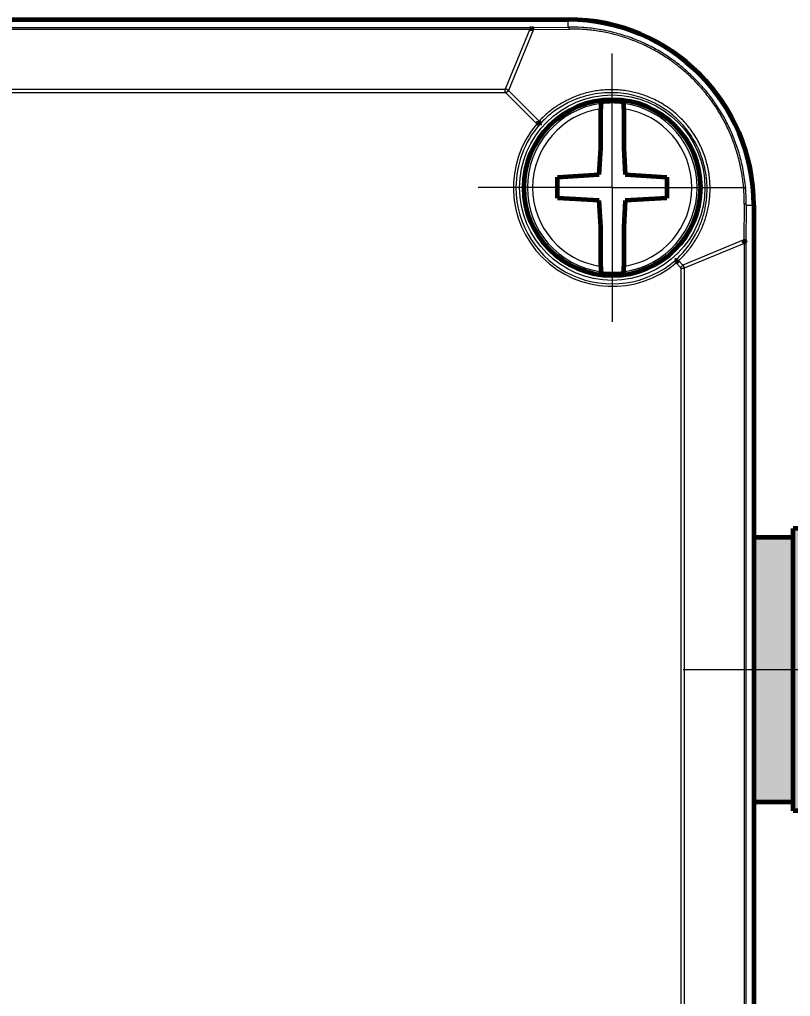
# Model space of a CAD drawing. Header units: millimetres. Extents: x -102 to 318, y -87 to 210.
# Drawn here: x 49.47 to 60.4, y 67 to 80.84 of the extents above; entities that cross this region are included whole.
import ezdxf

# ---------------------------------------------------------------- set-up
doc = ezdxf.new("R2010")
doc.units = ezdxf.units.MM
for name, pattern in [('K5LT_AXLED', [26.227272, 21.727272, -1.5, 1.5, -1.5]), ('K5LT_BASIC', [0]), ('K5LT_THIN', [0])]:
    doc.linetypes.add(name, pattern=pattern)
doc.layers.add('Системный слой', color=7, linetype='Continuous')
doc.styles.get("Standard").update_dxf_attribs({"font": 'GOST_A.TTF'})
doc.dimstyles.get("Standard").update_dxf_attribs({"dimtxt": 2.5, "dimasz": 2.5, "dimexe": 1.25, "dimexo": 0.625, "dimtad": 1, "dimtxsty": 'Standard', "dimcen": 2.5, "dimazin": 3, "dimtfac": 1, "dimtmove": 0, "dimatfit": 3})

# ---------------------------------------------------------------- blocks, each defined once
blk = doc.blocks.new('VA.121209_topside')
at = {"layer": 'Системный слой', "color": 150, "linetype": 'K5LT_BASIC', "lineweight": 60, "true_color": 0x0080ff}
for p, q in [((-51, 61.619), (51, 61.619)), ((-51, 61.614), (51, 61.614)), ((52.85, 56.942), (52.85, 56.862)), ((52.85, 56.862), (52.85, 56.559)), ((52.85, 54.331), (52.85, 56.559)), ((54.15, 56.862), (54.15, 56.942)), ((54.15, 56.559), (54.15, 56.862)), ((54.15, 56.559), (54.15, 54.331)), ((52.763, 52.832), (52.85, 54.331)), ((54.15, 54.331), (54.237, 52.832)), ((50.4, 52.695), (52.763, 52.832)), ((50.4, 51.495), (50.4, 52.695)), ((54.237, 52.832), (56.6, 52.695)), ((56.6, 52.695), (56.6, 51.495)), ((52.763, 51.359), (50.4, 51.495)), ((56.6, 51.495), (54.237, 51.359)), ((52.85, 49.859), (52.763, 51.359)), ((54.237, 51.359), (54.15, 49.859)), ((61.518, 51.095), (61.518, -50.905)), ((61.524, 51.095), (61.524, -50.905)), ((52.85, 47.632), (52.85, 49.859)), ((54.15, 49.859), (54.15, 47.632)), ((52.85, 47.632), (52.85, 47.329)), ((54.15, 47.329), (54.15, 47.632)), ((52.85, 47.329), (52.85, 47.249)), ((54.15, 47.249), (54.15, 47.329))]:
    blk.add_line(p, q, dxfattribs=at)
at = {"layer": 'Системный слой', "color": 7, "linetype": 'K5LT_THIN', "lineweight": 18}
for p, q in [((-51, 61.614), (51, 61.614)), ((51, 61.191), (51, 61.614)), ((51, 61.614), (51, 61.614)), ((-48.936, 61.164), (48.936, 61.164)), ((-48.831, 61.069), (48.831, 61.069)), ((48.831, 61.069), (47.427, 57.681)), ((49.04, 61.053), (47.612, 57.605)), ((48.936, 61.164), (51, 61.191)), ((49.04, 61.053), (51.076, 61.08)), ((-47.427, 57.681), (47.427, 57.681)), ((47.427, 57.491), (47.427, 57.681)), ((47.477, 57.47), (47.612, 57.605)), ((47.612, 57.605), (49.359, 55.858)), ((-47.427, 57.491), (47.427, 57.491)), ((47.477, 57.47), (49.23, 55.717)), ((60.984, 51.171), (60.958, 49.136)), ((61.095, 51.095), (61.068, 49.031)), ((61.095, 51.095), (61.518, 51.095)), ((61.518, 51.095), (61.518, -50.905)), ((61.518, 51.095), (61.518, 51.095)), ((60.958, 49.136), (57.509, 47.707)), ((60.974, 48.926), (57.586, 47.523)), ((60.974, 48.926), (60.974, -48.735)), ((61.068, 49.031), (61.068, -48.841)), ((57.122, 47.825), (57.374, 47.573)), ((57.262, 47.955), (57.509, 47.707)), ((57.374, 47.573), (57.509, 47.707)), ((57.395, 47.523), (57.586, 47.523)), ((57.395, 47.523), (57.395, -47.332)), ((57.586, 47.523), (57.586, -47.332))]:
    blk.add_line(p, q, dxfattribs=at)
at = {"layer": 'Системный слой', "color": 30, "linetype": 'K5LT_AXLED', "lineweight": 18, "true_color": 0xff8000}
for q in [(53.5, 59.694), (45.901, 52.095), (61.099, 52.095), (53.5, 44.496)]:
    blk.add_line((53.5, 52.095), q, dxfattribs=at)
at = {"layer": 'Системный слой', "color": 7, "linetype": 'K5LT_THIN', "lineweight": 18}
for radius in [5.255, 5.055]:
    blk.add_circle((53.5, 52.095), radius, dxfattribs=at)
at = {"layer": 'Системный слой', "color": 150, "linetype": 'K5LT_BASIC', "lineweight": 60, "true_color": 0x0080ff}
blk.add_circle((53.5, 52.095), 5, dxfattribs=at)
for centre, radius, start, end in [((51, 51.095), 10.524, 0, 90), ((51, 51.095), 10.518, 0, 90), ((53.5, 52.095), 4.89, 82.3613, 97.6387), ((53.5, 52.095), 4.89, 262.3613, 270), ((53.5, 52.095), 4.89, 270, 277.6387)]:
    blk.add_arc(centre, radius, start, end, dxfattribs=at)
at = {"layer": 'Системный слой', "color": 7, "linetype": 'K5LT_THIN', "lineweight": 18}
for centre, radius, start, end in [((51, 51.095), 10.518, 0, 90), ((53.5, 52.095), 4.811, 97.7656, 262.2344), ((53.5, 52.095), 4.511, 98.2849, 261.7151), ((53.5, 52.095), 4.811, 277.7656, 82.2344), ((53.5, 52.095), 4.511, 278.2849, 81.7151), ((53.5, 52.095), 5.599, 139.6961, 310.3039), ((53.5, 52.095), 5.456, 139.1303, 180), ((53.5, 52.095), 5.456, 180, 310.8697)]:
    blk.add_arc(centre, radius, start, end, dxfattribs=at)
blk.add_ellipse((51, 61.004), major_axis=(-0.002, 0.187), ratio=0.448344, start_param=5.124143, end_param=6.253896, dxfattribs=at)
at = {"layer": 'Системный слой', "color": 150, "linetype": 'K5LT_BASIC', "lineweight": 60, "true_color": 0x0080ff}
for points in [[(48.94, 61.113), (48.904, 61.1), (48.867, 61.085), (48.831, 61.069)], [(49.04, 61.053), (49.009, 61.075), (48.975, 61.096), (48.94, 61.113)], [(49.343, 55.748), (49.307, 55.737), (49.268, 55.727), (49.23, 55.717)], [(49.343, 55.748), (49.351, 55.786), (49.356, 55.823), (49.359, 55.858)], [(60.958, 49.136), (60.98, 49.104), (61, 49.07), (61.017, 49.035)], [(60.974, 48.926), (60.99, 48.962), (61.004, 48.999), (61.017, 49.035)], [(57.152, 47.939), (57.142, 47.902), (57.132, 47.864), (57.122, 47.825)], [(57.152, 47.939), (57.19, 47.946), (57.227, 47.951), (57.262, 47.955)]]:
    blk.add_open_spline(points, degree=3, dxfattribs=at)
for points, knots in [([(48.936, 61.164), (48.937, 61.163), (48.938, 61.159), (48.94, 61.142), (48.94, 61.126), (48.94, 61.113)], [0, 0, 0, 0, 2.350531, 3.397394, 6, 6, 6, 6]), ([(49.343, 55.748), (49.348, 55.742), (49.357, 55.73), (49.368, 55.712), (49.375, 55.695), (49.379, 55.678), (49.377, 55.669), (49.374, 55.665)], [0, 0, 0, 0, 1.308993, 2.568408, 4.189529, 5.756428, 8, 8, 8, 8]), ([(61.068, 49.031), (61.068, 49.032), (61.063, 49.034), (61.047, 49.036), (61.031, 49.036), (61.017, 49.035)], [0, 0, 0, 0, 2.338204, 3.385071, 6, 6, 6, 6]), ([(57.152, 47.939), (57.141, 47.947), (57.124, 47.959), (57.103, 47.969), (57.084, 47.975), (57.074, 47.973), (57.07, 47.97)], [0, 0, 0, 0, 2.065883, 3.368238, 4.745176, 7, 7, 7, 7])]:
    blk.add_open_spline(points, degree=3, knots=knots, dxfattribs=at)
at = {"layer": 'Системный слой', "color": 7, "linetype": 'K5LT_THIN', "lineweight": 18}
for points, knots in [([(61.095, 51.095), (61.1, 51.463), (61.071, 52.164), (60.923, 53.157), (60.7, 54.054), (60.416, 54.879), (60.066, 55.666), (59.657, 56.408), (59.191, 57.105), (58.673, 57.757), (58.102, 58.363), (57.48, 58.922), (56.806, 59.432), (56.08, 59.89), (55.302, 60.291), (54.481, 60.625), (53.589, 60.899), (52.681, 61.085), (51.801, 61.18), (51.255, 61.194), (51, 61.191)], [0, 0, 0, 0, 1.559858, 2.943206, 4.119435, 5.283784, 6.397002, 7.483158, 8.548085, 9.599525, 10.645123, 11.698365, 12.765535, 13.860059, 14.982024, 16.15217, 17.337109, 18.701943, 19.916622, 21, 21, 21, 21]), ([(60.984, 51.171), (60.984, 51.272), (60.985, 51.372), (60.98, 51.592), (60.975, 51.711), (60.962, 51.95), (60.952, 52.07), (60.93, 52.309), (60.916, 52.429), (60.884, 52.67), (60.866, 52.79), (60.825, 53.031), (60.802, 53.152), (60.752, 53.393), (60.725, 53.513), (60.665, 53.754), (60.632, 53.874), (60.563, 54.114), (60.526, 54.233), (60.447, 54.472), (60.405, 54.591), (60.316, 54.827), (60.269, 54.946), (60.171, 55.18), (60.119, 55.297), (60.011, 55.529), (59.955, 55.644), (59.837, 55.873), (59.776, 55.987), (59.648, 56.212), (59.582, 56.323), (59.449, 56.539), (59.381, 56.643), (59.239, 56.854), (59.164, 56.961), (59.01, 57.172), (58.93, 57.276), (58.802, 57.438), (58.754, 57.496), (58.621, 57.655), (58.535, 57.754), (58.359, 57.949), (58.269, 58.045), (58.125, 58.192), (58.072, 58.244), (57.925, 58.387), (57.829, 58.477), (57.633, 58.653), (57.534, 58.739), (57.332, 58.906), (57.229, 58.988), (57.08, 59.102), (57.034, 59.136), (56.897, 59.237), (56.805, 59.303), (56.603, 59.44), (56.494, 59.512), (56.274, 59.65), (56.163, 59.716), (55.938, 59.845), (55.825, 59.907), (55.597, 60.026), (55.482, 60.083), (55.25, 60.193), (55.133, 60.245), (54.899, 60.345), (54.781, 60.392), (54.545, 60.482), (54.426, 60.525), (54.188, 60.605), (54.068, 60.643), (53.828, 60.714), (53.708, 60.747), (53.468, 60.808), (53.347, 60.836), (53.107, 60.888), (52.986, 60.911), (52.745, 60.954), (52.625, 60.972), (52.384, 61.005), (52.264, 61.02), (52.024, 61.044), (51.904, 61.053), (51.665, 61.068), (51.546, 61.074), (51.31, 61.08), (51.193, 61.079), (51.076, 61.08)], [0.701792, 0.701792, 0.701792, 0.701792, 1.622058, 1.622058, 2.703489, 2.703489, 3.784997, 3.784997, 4.86644, 4.86644, 5.947935, 5.947935, 7.029441, 7.029441, 8.110956, 8.110956, 9.192476, 9.192476, 10.274002, 10.274002, 11.355533, 11.355533, 12.437081, 12.437081, 13.518594, 13.518594, 14.60012, 14.60012, 15.681656, 15.681656, 16.763212, 16.763212, 17.793085, 17.793085, 18.874625, 18.874625, 19.956112, 19.956112, 20.578286, 20.578286, 21.659841, 21.659841, 22.741318, 22.741318, 23.351325, 23.351325, 24.432879, 24.432879, 25.514376, 25.514376, 26.595943, 26.595943, 27.065781, 27.065781, 28.005146, 28.005146, 29.086668, 29.086668, 30.168186, 30.168186, 31.249717, 31.249717, 32.331252, 32.331252, 33.412799, 33.412799, 34.49432, 34.49432, 35.575847, 35.575847, 36.657378, 36.657378, 37.738903, 37.738903, 38.820419, 38.820419, 39.901927, 39.901927, 40.983423, 40.983423, 42.064905, 42.064905, 43.146392, 43.146392, 44.22784, 44.22784, 45.29821, 45.29821, 45.29821, 45.29821]), ([(47.612, 57.605), (47.604, 57.611), (47.587, 57.625), (47.558, 57.642), (47.528, 57.656), (47.5, 57.667), (47.474, 57.674), (47.45, 57.679), (47.435, 57.681), (47.427, 57.681)], [0, 0, 0, 0, 1.788089, 3.455191, 4.937329, 6.255932, 7.531989, 8.787155, 10, 10, 10, 10]), ([(57.262, 47.955), (57.313, 48.002), (57.365, 48.05), (57.485, 48.171), (57.554, 48.244), (57.695, 48.401), (57.767, 48.486), (57.906, 48.661), (57.973, 48.75), (58.101, 48.933), (58.162, 49.027), (58.28, 49.218), (58.336, 49.316), (58.442, 49.515), (58.493, 49.617), (58.587, 49.824), (58.632, 49.929), (58.714, 50.143), (58.753, 50.252), (58.822, 50.472), (58.854, 50.585), (58.91, 50.812), (58.935, 50.927), (58.978, 51.16), (58.996, 51.278), (59.024, 51.516), (59.034, 51.636), (59.046, 51.879), (59.049, 52.001), (59.045, 52.248), (59.04, 52.372), (59.02, 52.622), (59.005, 52.748), (58.968, 52.999), (58.945, 53.125), (58.889, 53.377), (58.857, 53.504), (58.782, 53.755), (58.741, 53.881), (58.647, 54.13), (58.596, 54.255), (58.484, 54.5), (58.422, 54.622), (58.291, 54.861), (58.22, 54.979), (58.072, 55.207), (57.994, 55.319), (57.898, 55.445), (57.884, 55.463), (57.81, 55.558), (57.748, 55.634), (57.62, 55.782), (57.554, 55.855), (57.389, 56.026), (57.289, 56.123), (57.081, 56.309), (56.973, 56.398), (56.798, 56.534), (56.731, 56.583), (56.559, 56.703), (56.452, 56.773), (56.226, 56.909), (56.106, 56.975), (55.864, 57.098), (55.741, 57.155), (55.509, 57.253), (55.399, 57.295), (55.164, 57.377), (55.038, 57.415), (54.805, 57.478), (54.697, 57.504), (54.463, 57.553), (54.337, 57.574), (54.086, 57.609), (53.96, 57.621), (53.711, 57.639), (53.587, 57.643), (53.341, 57.643), (53.219, 57.639), (52.977, 57.624), (52.857, 57.612), (52.62, 57.582), (52.502, 57.563), (52.27, 57.518), (52.156, 57.492), (51.93, 57.433), (51.818, 57.4), (51.598, 57.328), (51.49, 57.289), (51.278, 57.204), (51.173, 57.158), (50.967, 57.062), (50.866, 57.01), (50.669, 56.902), (50.572, 56.845), (50.382, 56.725), (50.289, 56.663), (50.107, 56.533), (50.018, 56.465), (49.845, 56.325), (49.761, 56.252), (49.597, 56.102), (49.517, 56.024), (49.413, 55.916), (49.386, 55.887), (49.359, 55.858)], [1.777065, 1.777065, 1.777065, 1.777065, 2.44649, 2.44649, 3.406261, 3.406261, 4.469274, 4.469274, 5.532842, 5.532842, 6.597057, 6.597057, 7.661965, 7.661965, 8.727658, 8.727658, 9.794222, 9.794222, 10.861761, 10.861761, 11.930377, 11.930377, 13.000187, 13.000187, 14.071313, 14.071313, 15.143908, 15.143908, 16.218083, 16.218083, 17.293982, 17.293982, 18.371731, 18.371731, 19.451422, 19.451422, 20.533136, 20.533136, 21.616881, 21.616881, 22.702612, 22.702612, 23.790182, 23.790182, 24.879407, 24.879407, 25.945799, 25.945799, 26.124978, 26.124978, 26.891329, 26.891329, 27.658611, 27.658611, 28.750438, 28.750438, 29.841805, 29.841805, 30.492565, 30.492565, 31.496829, 31.496829, 32.585359, 32.585359, 33.672016, 33.672016, 34.626562, 34.626562, 35.709652, 35.709652, 36.632548, 36.632548, 37.711892, 37.711892, 38.789304, 38.789304, 39.864888, 39.864888, 40.938776, 40.938776, 42.011084, 42.011084, 43.08198, 43.08198, 44.151575, 44.151575, 45.219991, 45.219991, 46.287347, 46.287347, 47.353751, 47.353751, 48.419299, 48.419299, 49.484075, 49.484075, 50.548145, 50.548145, 51.611634, 51.611634, 52.674513, 52.674513, 53.736931, 53.736931, 54.115804, 54.115804, 54.115804, 54.115804]), ([(47.477, 57.47), (47.477, 57.47), (47.477, 57.47), (47.477, 57.47), (47.476, 57.47), (47.476, 57.471), (47.475, 57.471), (47.475, 57.471), (47.474, 57.471), (47.473, 57.472), (47.472, 57.472), (47.471, 57.473), (47.47, 57.473), (47.468, 57.474), (47.467, 57.474), (47.466, 57.475), (47.465, 57.475), (47.464, 57.475), (47.464, 57.475), (47.463, 57.475), (47.463, 57.476), (47.463, 57.476), (47.462, 57.476), (47.462, 57.476), (47.462, 57.476), (47.461, 57.476), (47.46, 57.477), (47.459, 57.477), (47.458, 57.477), (47.457, 57.478), (47.456, 57.478), (47.455, 57.479), (47.454, 57.479), (47.453, 57.479), (47.452, 57.479), (47.452, 57.48), (47.451, 57.48), (47.45, 57.48), (47.45, 57.481), (47.448, 57.481), (47.448, 57.482), (47.446, 57.482), (47.446, 57.483), (47.444, 57.483), (47.444, 57.483), (47.443, 57.484), (47.443, 57.484), (47.442, 57.484), (47.442, 57.484), (47.441, 57.485), (47.441, 57.485), (47.441, 57.485), (47.44, 57.485), (47.439, 57.485), (47.439, 57.486), (47.437, 57.487), (47.436, 57.487), (47.435, 57.488), (47.434, 57.488), (47.432, 57.489), (47.431, 57.489), (47.43, 57.489), (47.43, 57.49), (47.429, 57.49), (47.429, 57.49), (47.428, 57.49), (47.428, 57.49), (47.427, 57.49), (47.427, 57.49), (47.427, 57.491)], [22.218751, 22.218751, 22.218751, 22.218751, 22.253319, 22.253319, 22.446204, 22.446204, 22.637828, 22.637828, 22.828187, 22.828187, 23.317013, 23.317013, 23.797267, 23.797267, 24.269048, 24.269048, 24.732604, 24.732604, 24.891668, 24.891668, 25.049815, 25.049815, 25.207073, 25.207073, 25.363474, 25.363474, 25.811791, 25.811791, 26.254279, 26.254279, 26.692257, 26.692257, 27.127289, 27.127289, 27.416431, 27.416431, 27.705573, 27.705573, 28.140605, 28.140605, 28.578583, 28.578583, 29.021071, 29.021071, 29.469388, 29.469388, 29.625789, 29.625789, 29.783047, 29.783047, 29.941194, 29.941194, 30.100257, 30.100257, 30.563813, 30.563813, 31.035595, 31.035595, 31.515848, 31.515848, 32.004675, 32.004675, 32.195034, 32.195034, 32.386658, 32.386658, 32.579543, 32.579543, 32.61411, 32.61411, 32.61411, 32.61411]), ([(57.07, 47.97), (57.319, 48.193), (57.742, 48.65), (58.214, 49.376), (58.532, 50.07), (58.739, 50.737), (58.855, 51.394), (58.89, 52.03), (58.855, 52.635), (58.758, 53.21), (58.605, 53.76), (58.398, 54.285), (58.141, 54.781), (57.842, 55.237), (57.507, 55.652), (57.135, 56.032), (56.724, 56.376), (56.273, 56.684), (55.787, 56.948), (55.266, 57.165), (54.711, 57.332), (54.122, 57.441), (53.503, 57.485), (52.859, 57.457), (52.193, 57.347), (51.508, 57.142), (50.799, 56.82), (50.168, 56.412), (49.695, 56.004), (49.46, 55.761), (49.374, 55.665)], [0, 0, 0, 0, 1.924063, 3.568066, 4.93201, 6.214064, 7.429333, 8.544269, 9.589335, 10.564533, 11.498289, 12.421212, 13.317311, 14.174959, 15.00564, 15.824774, 16.669528, 17.524612, 18.407586, 19.313343, 20.264744, 21.272646, 22.337996, 23.471048, 24.679633, 25.986851, 27.413388, 29.053869, 30.264168, 31, 31, 31, 31]), ([(61.095, 51.095), (61.095, 51.104), (61.089, 51.12), (61.065, 51.141), (61.031, 51.159), (61.002, 51.168), (60.984, 51.171)], [0, 0, 0, 0, 1.891668, 3.594315, 5.10794, 7, 7, 7, 7]), ([(57.586, 47.523), (57.585, 47.533), (57.582, 47.555), (57.574, 47.588), (57.563, 47.619), (57.55, 47.646), (57.537, 47.669), (57.523, 47.69), (57.514, 47.702), (57.509, 47.707)], [0, 0, 0, 0, 1.788089, 3.455192, 4.937329, 6.255933, 7.531991, 8.787157, 10, 10, 10, 10]), ([(57.395, 47.523), (57.395, 47.523), (57.395, 47.523), (57.395, 47.523), (57.395, 47.524), (57.395, 47.524), (57.394, 47.525), (57.394, 47.525), (57.394, 47.526), (57.394, 47.527), (57.393, 47.528), (57.393, 47.529), (57.392, 47.53), (57.391, 47.532), (57.391, 47.533), (57.39, 47.534), (57.39, 47.535), (57.39, 47.536), (57.39, 47.536), (57.389, 47.536), (57.389, 47.537), (57.389, 47.537), (57.389, 47.537), (57.389, 47.538), (57.389, 47.538), (57.388, 47.539), (57.388, 47.54), (57.387, 47.541), (57.387, 47.542), (57.386, 47.543), (57.386, 47.544), (57.385, 47.545), (57.385, 47.546), (57.385, 47.547), (57.384, 47.547), (57.384, 47.548), (57.384, 47.548), (57.384, 47.549), (57.383, 47.55), (57.383, 47.551), (57.383, 47.552), (57.382, 47.553), (57.382, 47.554), (57.381, 47.555), (57.381, 47.556), (57.381, 47.557), (57.381, 47.557), (57.38, 47.558), (57.38, 47.558), (57.38, 47.559), (57.38, 47.559), (57.38, 47.559), (57.38, 47.56), (57.379, 47.561), (57.379, 47.561), (57.379, 47.563), (57.378, 47.564), (57.378, 47.565), (57.377, 47.566), (57.377, 47.568), (57.376, 47.569), (57.376, 47.57), (57.376, 47.57), (57.375, 47.571), (57.375, 47.571), (57.375, 47.572), (57.375, 47.572), (57.375, 47.572), (57.375, 47.573), (57.374, 47.573)], [24.312484, 24.312484, 24.312484, 24.312484, 24.350309, 24.350309, 24.561369, 24.561369, 24.771051, 24.771051, 24.979348, 24.979348, 25.514238, 25.514238, 26.039747, 26.039747, 26.555986, 26.555986, 27.063224, 27.063224, 27.237276, 27.237276, 27.410326, 27.410326, 27.582403, 27.582403, 27.753542, 27.753542, 28.244105, 28.244105, 28.728289, 28.728289, 29.20754, 29.20754, 29.683566, 29.683566, 29.999954, 29.999954, 30.316343, 30.316343, 30.792369, 30.792369, 31.271619, 31.271619, 31.755804, 31.755804, 32.246367, 32.246367, 32.417506, 32.417506, 32.589583, 32.589583, 32.762633, 32.762633, 32.936685, 32.936685, 33.443923, 33.443923, 33.960162, 33.960162, 34.485671, 34.485671, 35.020561, 35.020561, 35.228858, 35.228858, 35.438539, 35.438539, 35.6496, 35.6496, 35.687425, 35.687425, 35.687425, 35.687425])]:
    blk.add_open_spline(points, degree=3, knots=knots, dxfattribs=at)
blk = doc.blocks.new('ground_withoutcap')
at = {"layer": 'Системный слой', "true_color": 0xffffff}
blk.add_hatch(color=7, dxfattribs=at).paths.add_polyline_path([(-3, -28.209), (3, -28.209), (3, -18.917), (4.75, -18.917), (5.766, -18.326), (5.766, -14.308), (4.75, -13.717), (4.45, -13.717), (4.45, -12.317), (6, -12.317), (6, -9.117), (4.75, -9.117), (5.766, -8.526), (5.766, -4.508), (4.75, -3.917), (4.01, -3.917), (8, -3.069), (8, -2.24), (7.5, -2.24), (7.5, 0), (-7.5, 0), (-7.5, -2.24), (-8, -2.24), (-8, -3.069), (-4.01, -3.917), (-4.744, -3.917), (-5.766, -4.508), (-5.766, -8.526), (-4.75, -9.117), (-6, -9.117), (-6, -12.317), (-4.45, -12.317), (-4.45, -13.717), (-4.75, -13.717), (-5.766, -14.308), (-5.766, -18.326), (-4.75, -18.917), (-3, -18.917)])
at = {"layer": 'Системный слой', "color": 30, "linetype": 'K5LT_AXLED', "lineweight": 18, "true_color": 0xff8000}
blk.add_line((0, -32.209), (0, 4), dxfattribs=at)
at = {"layer": 'Системный слой', "color": 150, "linetype": 'K5LT_BASIC', "lineweight": 60, "true_color": 0x0080ff}
for p, q in [((-7.5, -2.24), (-7.5, 0)), ((7.5, 0), (-7.5, 0)), ((7.5, -2.24), (7.5, 0)), ((-8, -3.069), (-8, -2.24)), ((-8, -2.24), (0.406, -2.24)), ((0.406, -2.24), (8, -2.24)), ((8, -3.069), (8, -2.24)), ((-4.01, -3.917), (-8, -3.069)), ((-8, -3.069), (0.406, -3.069)), ((0.406, -3.069), (8, -3.069)), ((4.01, -3.917), (8, -3.069)), ((-4.75, -3.917), (-5.616, -4.417)), ((-4.75, -3.917), (-4.744, -3.917)), ((-4.744, -3.917), (4.75, -3.917)), ((4.75, -3.917), (5.616, -4.417)), ((-5.766, -4.508), (-5.766, -8.526)), ((-2.629, -4.508), (-2.629, -8.526)), ((3.137, -4.508), (3.137, -8.526)), ((5.766, -4.508), (5.766, -8.526)), ((-5.616, -8.617), (-4.75, -9.117)), ((5.616, -8.617), (4.75, -9.117)), ((-6, -9.117), (-6, -10.717)), ((0.304, -9.117), (-6, -9.117)), ((6, -9.117), (0.304, -9.117)), ((6, -9.117), (6, -10.717)), ((-6, -10.717), (-6, -12.317)), ((0.304, -10.717), (-6, -10.717)), ((0.304, -10.717), (-6, -10.717)), ((6, -10.717), (0.304, -10.717)), ((6, -10.717), (0.304, -10.717)), ((6, -10.717), (6, -12.317)), ((0.304, -12.317), (-6, -12.317)), ((-4.45, -12.317), (-4.45, -13.717)), ((6, -12.317), (0.304, -12.317)), ((4.45, -12.317), (4.45, -13.717)), ((-4.75, -13.717), (-5.616, -14.217)), ((-4.75, -13.717), (-4.744, -13.717)), ((-4.744, -13.717), (4.75, -13.717)), ((4.75, -13.717), (5.616, -14.217)), ((-5.766, -14.308), (-5.766, -18.326)), ((-2.629, -14.308), (-2.629, -18.326)), ((3.137, -14.308), (3.137, -18.326)), ((5.766, -14.308), (5.766, -18.326)), ((-5.616, -18.417), (-4.75, -18.917)), ((5.616, -18.417), (4.75, -18.917)), ((-4.75, -18.917), (-4.744, -18.917)), ((-4.744, -18.917), (4.75, -18.917)), ((-3, -28.209), (-3, -18.917)), ((3, -28.209), (3, -18.917)), ((3, -28.209), (-3, -28.209))]:
    blk.add_line(p, q, dxfattribs=at)
at = {"layer": 'Системный слой', "color": 7, "linetype": 'K5LT_THIN', "lineweight": 18}
for p, q in [((-2.459, -28.209), (-2.459, -18.917)), ((2.459, -28.209), (2.459, -18.917))]:
    blk.add_line(p, q, dxfattribs=at)
at = {"layer": 'Системный слой', "color": 150, "linetype": 'K5LT_BASIC', "lineweight": 60, "true_color": 0x0080ff}
for centre, radius, start, end in [((-3.488, -8.098), 4.252, 120.0351, 122.3958), ((3.488, -8.098), 4.252, 57.6042, 59.9649), ((-3.502, -4.959), 4.225, 237.5968, 239.9723), ((3.502, -4.959), 4.225, 300.0277, 302.4032), ((-3.488, -17.898), 4.252, 120.0351, 122.3958), ((3.488, -17.898), 4.252, 57.6042, 59.9649), ((-3.502, -14.759), 4.225, 237.5968, 239.9723), ((3.502, -14.759), 4.225, 300.0277, 302.4032)]:
    blk.add_arc(centre, radius, start, end, dxfattribs=at)
for centre, major_axis, start_param, end_param in [((0, -14.449), (4.446, -12.226), -4.658356, -4.542988), ((0, -11.584), (3.047, -8.38), 1.307536, 1.477324), ((0, -11.584), (4.446, -12.226), 1.389538, 1.504906)]:
    blk.add_ellipse(centre, major_axis=major_axis, ratio=0.016306, start_param=start_param, end_param=end_param, dxfattribs=at)
for points, knots in [([(-2.629, -4.508), (-2.839, -4.397), (-3.141, -4.26), (-3.52, -4.146), (-3.75, -4.097), (-3.953, -4.07), (-4.144, -4.059), (-4.355, -4.063), (-4.585, -4.086), (-4.863, -4.141), (-5.259, -4.261), (-5.567, -4.402), (-5.766, -4.508)], [0, 0, 0, 0, 2.66649, 3.810425, 4.700444, 5.503844, 6.294351, 7.038845, 8.091005, 9.12096, 10.454936, 13, 13, 13, 13]), ([(3.137, -4.508), (2.883, -4.434), (2.495, -4.333), (1.935, -4.217), (1.499, -4.146), (1.076, -4.097), (0.704, -4.07), (0.353, -4.059), (0.017, -4.062), (-0.356, -4.08), (-0.818, -4.122), (-1.598, -4.238), (-2.216, -4.388), (-2.629, -4.508)], [0, 0, 0, 0, 1.896477, 2.871604, 4.103535, 5.062016, 5.927217, 6.778532, 7.580294, 8.339144, 9.455768, 10.905857, 14, 14, 14, 14]), ([(5.616, -4.417), (5.484, -4.341), (5.268, -4.233), (4.99, -4.137), (4.775, -4.087), (4.569, -4.061), (4.348, -4.059), (4.12, -4.087), (3.864, -4.149), (3.534, -4.276), (3.284, -4.414), (3.137, -4.508)], [0, 0, 0, 0, 1.955061, 3.171484, 4.035462, 5.049965, 6.111984, 7.208657, 8.318275, 9.797517, 12, 12, 12, 12]), ([(-5.766, -8.526), (-5.557, -8.637), (-5.254, -8.774), (-4.875, -8.888), (-4.645, -8.936), (-4.443, -8.963), (-4.252, -8.974), (-4.041, -8.971), (-3.81, -8.947), (-3.533, -8.892), (-3.137, -8.772), (-2.829, -8.632), (-2.629, -8.526)], [0, 0, 0, 0, 2.66649, 3.810425, 4.700444, 5.503844, 6.294351, 7.038845, 8.091005, 9.12096, 10.454936, 13, 13, 13, 13]), ([(-2.629, -8.526), (-2.376, -8.599), (-1.988, -8.7), (-1.428, -8.817), (-0.992, -8.888), (-0.569, -8.936), (-0.197, -8.963), (0.154, -8.974), (0.49, -8.971), (0.863, -8.954), (1.325, -8.912), (2.106, -8.796), (2.723, -8.645), (3.137, -8.526)], [0, 0, 0, 0, 1.896477, 2.871604, 4.103535, 5.062016, 5.927217, 6.778532, 7.580294, 8.339144, 9.455768, 10.905857, 14, 14, 14, 14]), ([(3.137, -8.526), (3.314, -8.638), (3.554, -8.768), (3.851, -8.876), (4.033, -8.927), (4.224, -8.962), (4.433, -8.977), (4.643, -8.966), (4.868, -8.929), (5.195, -8.835), (5.449, -8.713), (5.616, -8.617)], [0, 0, 0, 0, 2.639975, 3.540684, 4.309261, 5.269423, 6.285677, 7.292015, 8.282019, 9.518127, 12, 12, 12, 12]), ([(-2.629, -14.308), (-2.839, -14.197), (-3.141, -14.06), (-3.52, -13.946), (-3.75, -13.897), (-3.953, -13.87), (-4.144, -13.859), (-4.355, -13.863), (-4.585, -13.886), (-4.863, -13.941), (-5.259, -14.061), (-5.567, -14.202), (-5.766, -14.308)], [0, 0, 0, 0, 2.66649, 3.810425, 4.700444, 5.503844, 6.294351, 7.038845, 8.091005, 9.12096, 10.454936, 13, 13, 13, 13]), ([(3.137, -14.308), (2.883, -14.234), (2.495, -14.133), (1.935, -14.017), (1.499, -13.946), (1.076, -13.897), (0.704, -13.87), (0.353, -13.859), (0.017, -13.862), (-0.356, -13.88), (-0.818, -13.922), (-1.598, -14.038), (-2.216, -14.188), (-2.629, -14.308)], [0, 0, 0, 0, 1.896477, 2.871604, 4.103535, 5.062016, 5.927217, 6.778532, 7.580294, 8.339144, 9.455768, 10.905857, 14, 14, 14, 14]), ([(5.616, -14.217), (5.484, -14.141), (5.268, -14.033), (4.99, -13.937), (4.775, -13.887), (4.569, -13.861), (4.348, -13.859), (4.12, -13.887), (3.864, -13.949), (3.534, -14.076), (3.284, -14.214), (3.137, -14.308)], [0, 0, 0, 0, 1.955061, 3.171484, 4.035462, 5.049965, 6.111984, 7.208657, 8.318275, 9.797517, 12, 12, 12, 12]), ([(-5.766, -18.326), (-5.557, -18.437), (-5.254, -18.574), (-4.875, -18.688), (-4.645, -18.736), (-4.443, -18.763), (-4.252, -18.774), (-4.041, -18.771), (-3.81, -18.747), (-3.533, -18.692), (-3.137, -18.572), (-2.829, -18.432), (-2.629, -18.326)], [0, 0, 0, 0, 2.66649, 3.810425, 4.700444, 5.503844, 6.294351, 7.038845, 8.091005, 9.12096, 10.454936, 13, 13, 13, 13]), ([(-2.629, -18.326), (-2.376, -18.399), (-1.988, -18.5), (-1.428, -18.617), (-0.992, -18.688), (-0.569, -18.736), (-0.197, -18.763), (0.154, -18.774), (0.49, -18.771), (0.863, -18.754), (1.325, -18.712), (2.106, -18.596), (2.723, -18.445), (3.137, -18.326)], [0, 0, 0, 0, 1.896477, 2.871604, 4.103535, 5.062016, 5.927217, 6.778532, 7.580294, 8.339144, 9.455768, 10.905857, 14, 14, 14, 14]), ([(3.137, -18.326), (3.314, -18.438), (3.554, -18.568), (3.851, -18.676), (4.033, -18.727), (4.224, -18.762), (4.433, -18.777), (4.643, -18.766), (4.868, -18.729), (5.195, -18.635), (5.449, -18.513), (5.616, -18.417)], [0, 0, 0, 0, 2.639975, 3.540684, 4.309261, 5.269423, 6.285677, 7.292015, 8.282019, 9.518127, 12, 12, 12, 12])]:
    blk.add_open_spline(points, degree=3, knots=knots, dxfattribs=at)

msp = doc.modelspace()

# ---------------------------------------------------------------- block references
at = {"xscale": 0.25, "yscale": 0.25, "zscale": 0.25}
msp.add_blockref('VA.121209_topside', (44.496, 65.435), dxfattribs=at)
at = {"xscale": 0.25, "yscale": 0.25, "zscale": 0.25, "rotation": 90}
msp.add_blockref('ground_withoutcap', (59.877, 71.629), dxfattribs=at)

# ---------------------------------------------------------------- dimensions: what is measured, and where the dimension line sits
msp.add_linear_dim(base=(8.158, -15.791), p1=(8.158, 65.426), p2=(80.585, 71.629), text='290.0', dimstyle='Standard').render()

doc.saveas('drawing.dxf')
